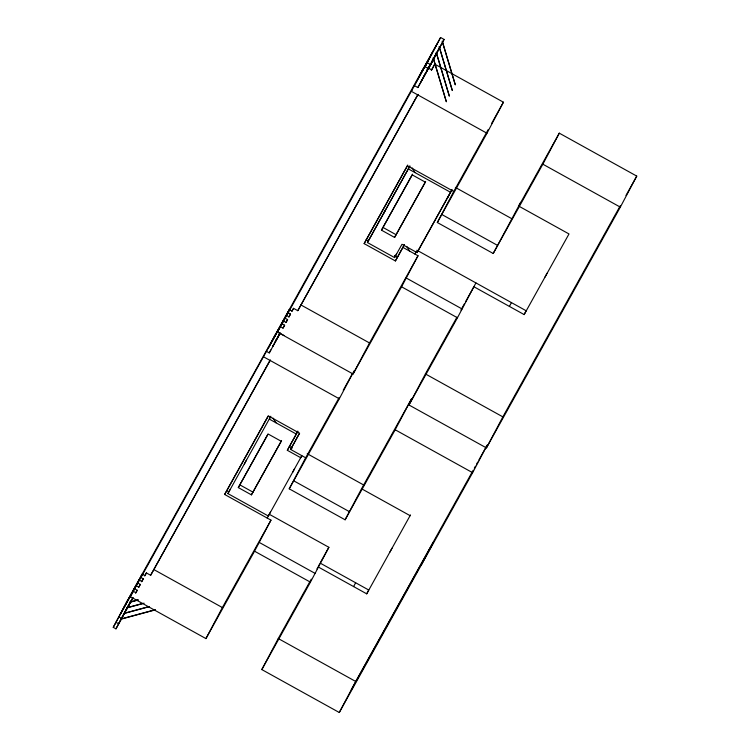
<?xml version="1.0" encoding="UTF-8"?>
<svg xmlns="http://www.w3.org/2000/svg" width="750" height="750" viewBox="0 0 750 750"><rect width="100%" height="100%" fill="white"/><g stroke="black" fill="none" stroke-linecap="round" stroke-linejoin="round"><path stroke-width="1.12" d="M270.384 359.972L150.647 575.278L146.391 572.925L144.956 575.634L142.238 574.125L140.55 577.322L143.269 578.822L141.862 581.484L139.144 579.975L137.587 582.919L140.306 584.419L138.834 587.194L136.116 585.684L118.903 616.912L121.622 618.413L115.969 628.837L113.25 627.328L126.619 602.072L440.597 37.5L444.084 39.431L430.706 64.688L427.219 62.756M113.25 627.328L118.903 616.912M120.216 614.428L137.587 582.919M123.3 608.597L142.238 574.125M126.263 603L127.95 599.812M268.087 416.156L224.644 494.466L270.975 520.153L254.541 551.194L205.941 638.597L130.303 596.672L133.181 591.225L135.909 592.725L137.213 590.25L134.494 588.741M115.969 628.837L128.259 605.616M122.934 615.938L124.556 612.881M126.019 610.106L127.575 607.163M129.403 603.713L130.669 601.322M130.303 596.672L283.35 320.934L286.069 322.444L287.578 319.594L284.859 318.084L286.294 315.366L289.012 316.875L290.503 314.062L287.784 312.553L289.341 309.619L292.059 311.128L293.541 308.325L297.787 310.688L418.069 94.406M268.106 348.469L284.859 318.084M271.069 342.872L289.341 309.619M273.994 337.35L275.55 334.406M407.738 165.047L364.144 243.619L395.4 260.953L404.419 244.556L402.938 247.406L418.012 255.759L401.578 286.8L353.081 374.006L277.444 332.081L280.341 326.616L283.059 328.125L284.606 325.191L281.887 323.681M150.647 575.278L270.038 360.309M266.55 351.403L269.269 352.913L270.825 349.978M273.788 344.381L272.784 346.284L280.003 333.347M276.713 338.85L275.231 341.663L280.022 332.906M278.766 334.988L279.75 333.122M429.431 58.378L411.337 91.312L486.975 133.238L437.325 222.516L493.209 253.491L543.441 163.106M415.744 82.997L432.403 52.772M418.716 77.391L436.95 44.194M421.659 71.822L423.253 68.803M431.531 62.934L428.522 68.625L425.034 66.694L440.597 37.5M297.787 310.688L417.731 94.744M414.356 85.622L417.844 87.553L436.622 53.522M420.741 82.069L440.438 46.125M424.172 75.6L425.147 73.753M432.919 60.309L434.438 57.45M435.891 54.703L437.372 51.909M486.975 133.238L503.419 102.197L434.747 64.134L431.691 69.919L428.203 67.987L426.741 70.744L430.472 63.909M301.697 455.897L268.359 516.019L227.906 493.594L229.931 489.778M244.313 464.1L246.337 460.275M270.844 416.25L269.325 419.109L296.334 434.081L287.325 450.3L300.769 457.744L301.772 455.841M452.128 189.431L417.056 252.628L401.981 244.275L394.575 257.597L367.434 242.55L409.838 166.116M238.312 487.584L268.106 434.006L281.231 441.272L251.428 494.859L238.312 487.584L267.881 434.278M383.503 213.656L385.519 209.841M367.434 242.55L409.894 166.059M381.469 230.166L412.219 174.881L425.334 182.147L394.584 237.441L381.469 230.166L412.538 174.169M251.428 494.859L281.569 440.541M394.584 237.441L425.653 181.444M287.325 450.3L297.797 431.278M296.334 434.081L297.853 431.222M345.113 519.788L361.547 488.747L411.609 398.728L395.175 429.769L345.113 519.788L289.228 488.822L305.663 457.781L290.587 449.428L299.372 433.453M394.575 257.597L396.6 253.772M267.216 518.072L270.384 512.194M292.556 472.509L294.581 468.684M205.941 638.597L222.375 607.556L270.975 520.153M414.872 254.025L416.391 251.156M289.228 488.822L339.3 398.794L354.084 370.856M417.056 252.628L451.584 190.397M353.081 374.006L369.516 342.966L418.012 255.759M447.366 198.131L448.894 195.244M437.325 222.516L453.759 191.475L488.184 129.591M487.425 444.759L472.631 472.697L339.272 712.5L261.816 669.572L278.25 638.531L311.259 579.169M318.591 565.931L319.603 564.028M261.816 669.572L310.425 582.169L328.875 547.303L269.241 514.247M465.431 301.941L473.888 286.734L524.147 314.587L568.997 233.953L518.738 206.091L559.294 133.162L636.75 176.1L620.316 207.141L486.422 447.909L408.956 404.972L425.391 373.931L456.975 317.156M408.956 404.972L457.453 317.775L475.912 282.909M493.209 253.491L520.763 202.275L518.738 206.091M559.294 133.162L542.859 164.203L620.316 207.141M353.616 586.584L355.631 582.759M509.409 306.422L511.434 302.597M316.95 568.941L318.094 566.887L366.713 593.841L368.728 590.016L320.109 563.072M389.944 552.056L391.969 548.231M524.147 314.587L526.172 310.772L416.897 250.2M545.016 277.069L547.031 273.253M339.272 712.5L355.706 681.459L473.175 470.231M421.341 564.938L433.35 542.259L351.281 689.822M486.422 447.909L502.856 416.869L620.297 205.688M277.444 332.081L412.116 89.841M425.034 66.694L427.997 61.294M129.347 603.581L130.481 601.538M144.684 575.991L146.391 572.925M291.881 311.306L293.541 308.325M128.128 606.178L132.281 598.584M141.619 581.794L143.269 578.822M288.844 317.034L290.503 314.062M121.791 617.85L132.797 598.059M138.656 587.381L140.306 584.419M285.919 322.566L287.578 319.594M118.856 623.391L133.162 597.666M135.572 593.212L137.213 590.25M269.269 352.913L280.303 333.084M282.956 328.163L284.606 325.191M431.606 61.866L444.084 39.431M417.844 87.553L433.716 59.006M431.344 70.256L434.747 64.134M224.644 494.466L268.341 415.894L299.597 433.219L290.587 449.428M364.144 243.619L407.419 165.797L453.759 191.475M227.906 493.594L270.216 417.338M395.4 260.953L402.938 247.406M305.663 457.781L339.234 397.425M343.219 390.262L352.312 373.894M491.569 123.497L503.419 102.197M320.663 562.087L328.875 547.303M460.922 310.05L464.306 303.966M366.713 593.841L410.503 514.913M474.309 468.188L475.444 466.153M476.578 464.109L477.722 462.066M478.856 460.031L486.797 445.744M625.969 195.478L636.75 176.1M130.266 601.978L138.178 599.841M130.162 602.184L138.075 600.047M127.284 607.612L143.119 603.337M127.172 607.819L144.141 603.234M124.294 613.256L149.175 606.525M124.191 613.453L149.072 606.731M121.312 618.891L155.241 609.712M121.209 619.097L155.137 609.919M455.372 187.434L511.659 218.625M408.375 168.919L450.6 192.319M441.628 214.397L497.503 245.372M382.922 227.409L396.047 234.684M366.159 239.803L368.184 240.919M394.397 255.45L397.425 257.128M406.228 278.006L462.113 308.981M401.578 286.8L457.453 317.775M300.853 304.903L369.516 342.966M425.391 373.931L502.856 416.869M280.603 333.591L284.006 335.475M263.653 356.869L339.3 398.794M395.175 429.769L472.631 472.697M307.238 453.712L363.759 485.034M289.341 446.475L292.228 448.069M361.547 488.747L410.166 515.7M293.531 480.703L349.406 511.669M239.775 484.828L252.891 492.103M226.659 490.65L228.694 491.775M259.2 542.4L315.075 573.375M254.541 551.194L310.425 582.169M153.713 569.494L222.375 607.556M278.25 638.531L355.706 681.459M116.016 622.359L118.734 623.869M412.144 167.916L415.041 172.613M406.697 246.403L409.603 251.1M273.094 418.116L275.991 422.803M442.584 42.103L455.316 84.881L442.134 41.194M439.266 46.622L452.325 90.525L439.153 46.828M436.613 53.381L449.344 96.159L436.172 52.462M433.294 57.9L446.363 101.794L433.181 58.097"/></g></svg>
